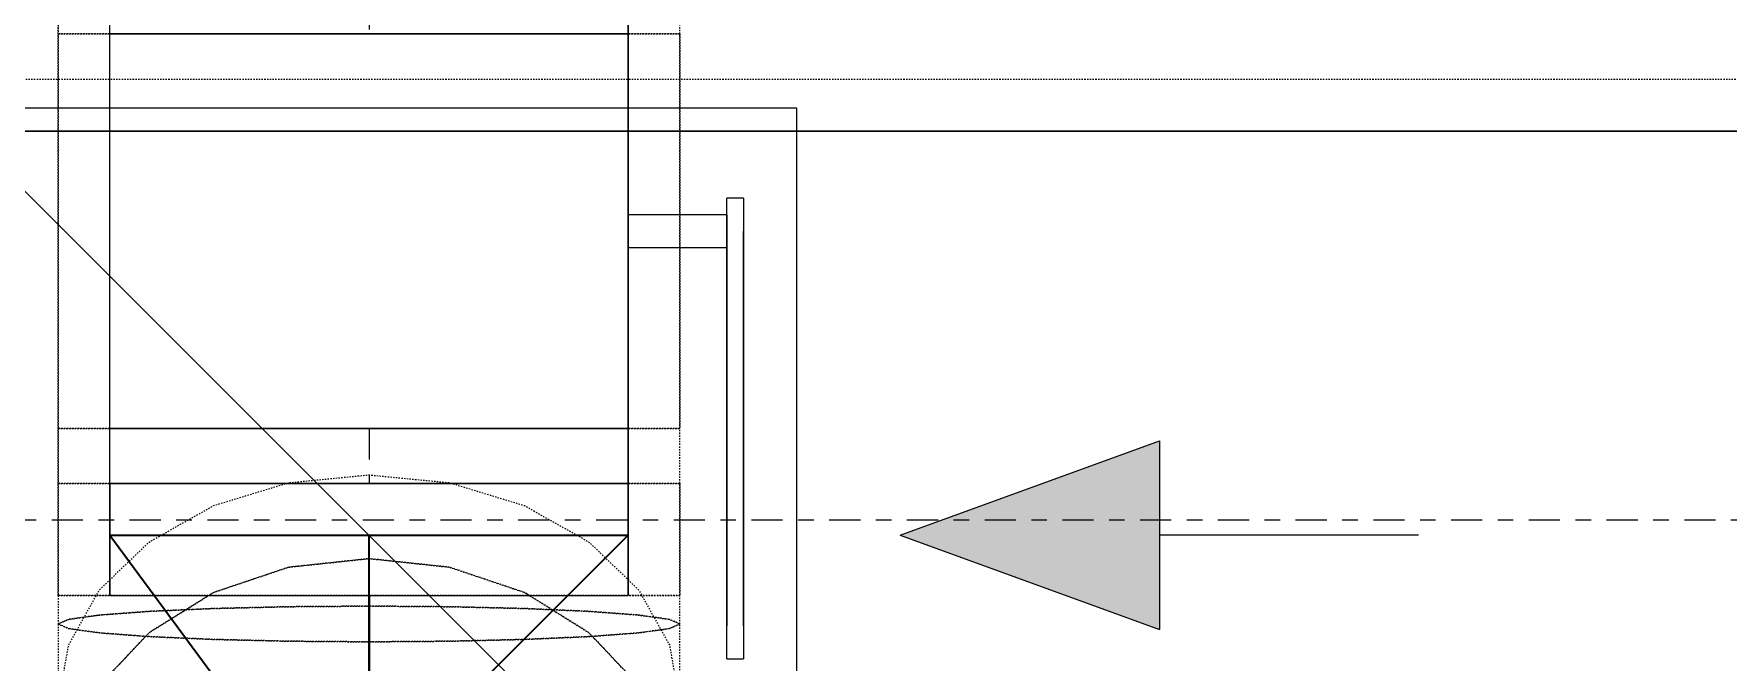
# Model space of a CAD drawing. Header units: inches. Extents: x -83664 to 20107, y -47222 to 19398.
# Drawn here: x -12824 to -12170, y -35887 to -35644 of the extents above; entities that cross this region are included whole.
import ezdxf

# ---------------------------------------------------------------- set-up
doc = ezdxf.new("R2010")
doc.units = ezdxf.units.IN
doc.header["$MEASUREMENT"] = 0
doc.linetypes.add('Center', pattern=[29.999999, 12, -6, 6, -6])
doc.linetypes.add('Hidden 0_50', pattern=[1.0584, 0.5292, -0.5292])
for name, color, linetype, lineweight in [('A-DETL-GENF', 7, 'Continuous', 9), ('M-HVAC-CDFF', 7, 'Continuous', 9), ('M-HVAC-DUCT-CNTR', 7, 'Center', 9)]:
    doc.layers.add(name, color=color, linetype=linetype, lineweight=lineweight)
doc.layers.add('M-HVAC-DUCT', color=7, linetype='Continuous', lineweight=9, true_color=0xffe97f)
doc.layers.add('M-HVAC-DUCT-PATT', color=7, linetype='Continuous', lineweight=35, true_color=0x007f00)

# ---------------------------------------------------------------- blocks, each defined once
blk = doc.blocks.new('GCE-AT-Return Air Rectangular Diffuser - 230x230-V39-FIRST FLOOR AC CONDITIONING LAYOUT - PART A')
at = {"layer": 'A-DETL-GENF', "true_color": 0x808080}
blk.add_hatch(color=8, dxfattribs=at).paths.add_polyline_path([(305, -36.4), (305, 36.4), (205, 0)])
at = {"layer": 'A-DETL-GENF'}
for p, q in [((-165, 165), (165, 165)), ((-165, 165), (165, -165)), ((165, 165), (165, -165))]:
    blk.add_line(p, q, dxfattribs=at)
at = {"layer": 'A-DETL-GENF', "color": 8, "true_color": 0x808080}
for p, q in [((205, 0), (305, 36.4)), ((305, 36.4), (305, -36.4)), ((405, 0), (305, 0)), ((205, 0), (305, -36.4))]:
    blk.add_line(p, q, dxfattribs=at)
blk = doc.blocks.new('M_Rec to Rnd Transition - Angle - 60 Degree-V110-FIRST FLOOR AC CONDITIONING LAYOUT - PART A')
at = {"layer": 'M-HVAC-DUCT', "color": 6, "true_color": 0xff00ff}
for p, q in [((0, 100), (43.3, 100)), ((43.3, 100), (0, 100)), ((0, 100), (0, -100)), ((0, -100), (0, 100)), ((43.3, 0), (43.3, 100)), ((43.3, 0), (43.3, 100)), ((43.3, -100), (43.3, 0)), ((43.3, -100), (43.3, 0)), ((0, -100), (43.3, -100)), ((43.3, -100), (0, -100))]:
    blk.add_line(p, q, dxfattribs=at)
blk = doc.blocks.new('TEMW-ME-DMP-Volume Control Damper - Standard-V100-FIRST FLOOR AC CONDITIONING LAYOUT - PART A')
at = {"layer": 'M-HVAC-DUCT', "color": 6, "true_color": 0xff00ff}
for p, q in [((-165.1, 138.1), (-165.1, 144.45)), ((-152.4, 144.45), (-165.1, 144.45)), ((0, 144.45), (-152.4, 144.45)), ((-152.4, 144.45), (0, 144.45)), ((12.7, 144.45), (0, 144.45)), ((12.7, 144.45), (12.7, 138.1)), ((-165.1, 138.1), (-152.4, 138.1)), ((0, 138.1), (-152.4, 138.1)), ((-152.4, 138.1), (0, 138.1)), ((-6.35, 100), (-6.35, 138.1)), ((6.35, 138.1), (-6.35, 138.1)), ((6.35, 138.1), (-6.35, 138.1)), ((0, 138.1), (12.7, 138.1)), ((6.35, 138.1), (6.35, 100)), ((-76.2, 100), (-76.2, -100)), ((-76.2, -100), (-76.2, 100)), ((76.2, 100), (-76.2, 100)), ((-76.2, 100), (76.2, 100)), ((-76.2, 100), (76.2, 100)), ((-6.35, 100), (6.35, 100)), ((-6.35, 100), (6.35, 100)), ((76.2, 100), (76.2, -100)), ((76.2, -100), (76.2, 100)), ((-76.2, -100), (76.2, -100)), ((-76.2, -100), (76.2, -100)), ((-76.2, -100), (76.2, -100))]:
    blk.add_line(p, q, dxfattribs=at)
blk = doc.blocks.new('TEMW-SMBZ-HO-BM-HVAC-00002_rvt-1-FIRST FLOOR AC CONDITIONING LAYOUT - PART A')
at = {"layer": 'M-HVAC-DUCT', "color": 6, "linetype": 'Hidden 0_50', "true_color": 0xff00ff}
for p, q in [((138641.87, 63461.5), (138641.87, 62727.83)), ((138641.87, 62727.83), (138641.87, 63461.5)), ((138881.87, 62727.83), (138881.87, 63461.5)), ((138881.87, 62727.83), (138881.87, 63461.5)), ((138881.87, 62727.83), (138641.87, 62727.83)), ((138641.87, 62727.83), (138641.87, 62575.43)), ((138641.87, 62575.43), (138641.87, 62727.83)), ((138641.87, 62727.83), (138881.87, 62727.83)), ((138641.87, 62727.83), (138881.87, 62727.83)), ((138881.87, 62727.83), (138641.87, 62727.83)), ((138881.87, 62575.43), (138881.87, 62727.83)), ((138881.87, 62727.83), (138881.87, 62575.43)), ((138641.87, 62575.43), (138881.87, 62575.43)), ((138881.87, 62575.43), (138641.87, 62575.43)), ((138641.87, 62575.43), (138641.87, 62554.26)), ((138641.87, 62554.26), (138641.87, 62575.43)), ((138641.87, 62575.43), (138881.87, 62575.43)), ((138881.87, 62575.43), (138641.87, 62575.43)), ((138881.87, 62554.26), (138881.87, 62575.43)), ((138881.87, 62554.26), (138881.87, 62575.43)), ((138641.87, 62554.26), (138881.87, 62554.26)), ((138881.87, 62554.26), (138641.87, 62554.26)), ((138641.87, 62554.26), (138641.87, 62510.95)), ((138641.87, 62510.95), (138641.87, 62554.26)), ((138641.87, 62554.26), (138881.87, 62554.26)), ((138881.87, 62554.26), (138641.87, 62554.26)), ((138881.87, 62554.26), (138881.87, 62510.95)), ((138881.87, 62510.95), (138881.87, 62554.26)), ((138641.87, 62510.95), (138641.87, 62499.97)), ((138881.87, 62510.95), (138641.87, 62510.95)), ((138881.87, 62510.95), (138641.87, 62510.95)), ((138641.87, 62510.95), (138641.87, 62499.97)), ((138641.87, 62510.95), (138761.87, 62510.95)), ((138641.87, 62510.95), (138761.87, 62510.95)), ((138761.87, 62510.95), (138881.87, 62510.95)), ((138761.87, 62510.95), (138881.87, 62510.95)), ((138881.87, 62499.97), (138881.87, 62510.95)), ((138881.87, 62499.97), (138881.87, 62510.95)), ((138641.87, 62499.97), (138641.87, 62456.75)), ((138641.87, 62499.97), (138641.87, 62456.75)), ((138881.87, 62456.75), (138881.87, 62499.97)), ((138881.87, 62456.75), (138881.87, 62499.97))]:
    blk.add_line(p, q, dxfattribs=at)
at = {"layer": 'M-HVAC-DUCT', "color": 6, "true_color": 0xff00ff}
for p, q in [((138661.87, 62727.83), (138661.87, 63461.5)), ((138661.87, 62727.83), (138661.87, 63461.5)), ((138861.87, 63461.5), (138861.87, 62727.83)), ((138861.87, 62727.83), (138861.87, 63461.5)), ((138861.87, 62727.83), (138661.87, 62727.83)), ((138661.87, 62727.83), (138861.87, 62727.83)), ((138861.87, 62575.43), (138661.87, 62575.43)), ((138661.87, 62575.43), (138861.87, 62575.43)), ((138661.87, 62554.26), (138661.87, 62575.43)), ((138661.87, 62554.26), (138661.87, 62575.43)), ((138861.87, 62575.43), (138861.87, 62554.26)), ((138861.87, 62554.26), (138861.87, 62575.43)), ((138861.87, 62554.26), (138661.87, 62554.26)), ((138661.87, 62554.26), (138861.87, 62554.26))]:
    blk.add_line(p, q, dxfattribs=at)
at = {"layer": 'M-HVAC-DUCT', "color": 30, "linetype": 'Hidden 0_50', "true_color": 0xff7f00}
blk.add_line((139940.2, 62710.24), (134799.47, 62710.24), dxfattribs=at)
blk.add_line((139940.2, 62710.24), (134799.47, 62710.24), dxfattribs=at)
at = {"layer": 'M-HVAC-DUCT', "color": 30, "true_color": 0xff7f00}
for p, q in [((134799.47, 62690.24), (139940.2, 62690.24)), ((139940.2, 62690.24), (134799.47, 62690.24))]:
    blk.add_line(p, q, dxfattribs=at)
at = {"layer": 'M-HVAC-DUCT', "color": 6, "linetype": 'Hidden 0_50', "true_color": 0xff00ff, "flags": 128}
for points in [[(138641.87, 62469.03), (138645.96, 62491.94), (138657.94, 62513.28), (138677.01, 62531.62), (138701.87, 62545.68), (138730.81, 62554.52), (138761.87, 62557.54), (138792.93, 62554.52), (138821.87, 62545.68), (138846.72, 62531.62), (138865.79, 62513.28), (138877.78, 62491.94), (138881.87, 62469.03)], [(138641.87, 62427.6), (138645.96, 62452.86), (138657.94, 62476.4), (138677.01, 62496.61), (138701.87, 62512.13), (138730.81, 62521.88), (138761.87, 62525.2), (138792.93, 62521.88), (138821.87, 62512.13), (138846.72, 62496.61), (138865.79, 62476.4), (138877.78, 62452.86), (138881.87, 62427.6)], [(138881.87, 62427.6), (138877.78, 62452.86), (138865.79, 62476.4), (138846.72, 62496.61), (138821.87, 62512.13), (138792.93, 62521.88), (138761.87, 62525.2), (138730.81, 62521.88), (138701.87, 62512.13), (138677.01, 62496.61), (138657.94, 62476.4), (138645.96, 62452.86), (138641.87, 62427.6)], [(138641.87, 62499.97), (138645.96, 62501.75), (138657.94, 62503.42), (138677.01, 62504.84), (138701.87, 62505.94), (138730.81, 62506.63), (138761.87, 62506.86), (138792.93, 62506.63), (138821.87, 62505.94), (138846.72, 62504.84), (138865.79, 62503.42), (138877.78, 62501.75), (138881.87, 62499.97)], [(138881.87, 62499.97), (138877.78, 62501.75), (138865.79, 62503.42), (138846.72, 62504.84), (138821.87, 62505.94), (138792.93, 62506.63), (138761.87, 62506.86), (138730.81, 62506.63), (138701.87, 62505.94), (138677.01, 62504.84), (138657.94, 62503.42), (138645.96, 62501.75), (138641.87, 62499.97)], [(138881.87, 62499.97), (138877.78, 62498.18), (138865.79, 62496.52), (138846.72, 62495.09), (138821.87, 62494), (138792.93, 62493.31), (138761.87, 62493.07), (138730.81, 62493.31), (138701.87, 62494), (138677.01, 62495.09), (138657.94, 62496.52), (138645.96, 62498.18), (138641.87, 62499.97)], [(138641.87, 62499.97), (138645.96, 62498.18), (138657.94, 62496.52), (138677.01, 62495.09), (138701.87, 62494), (138730.81, 62493.31), (138761.87, 62493.07), (138792.93, 62493.31), (138821.87, 62494), (138846.72, 62495.09), (138865.79, 62496.52), (138877.78, 62498.18), (138881.87, 62499.97)]]:
    blk.add_lwpolyline(points, dxfattribs=at)
at = {"layer": 'M-HVAC-DUCT-CNTR', "color": 6, "true_color": 0xff00ff}
for p, q in [((138761.87, 63461.5), (138761.87, 62727.83)), ((138761.87, 62575.43), (138761.87, 62554.26))]:
    blk.add_line(p, q, dxfattribs=at)
at = {"layer": 'M-HVAC-DUCT-CNTR', "color": 30, "true_color": 0xff7f00}
blk.add_line((134799.47, 62540.24), (139940.2, 62540.24), dxfattribs=at)
at = {"layer": 'M-HVAC-DUCT-CNTR', "color": 6, "linetype": 'Continuous', "lineweight": 35, "true_color": 0xff00ff}
blk.add_open_spline([(138761.87, 62510.95), (138761.87, 62424.3), (138761.87, 62136.82), (138761.87, 62164.73), (138761.87, 62534.26), (138761.87, 62534.26)], degree=3, knots=[0, 0, 0, 0, 0.852906, 2.605043, 3.8694, 3.8694, 3.8694, 3.8694], dxfattribs=at)
at = {"layer": 'M-HVAC-DUCT-PATT', "color": 6, "true_color": 0xff00ff}
for p, q in [((138661.87, 62534.26), (138861.87, 62534.26)), ((138661.87, 62534.26), (138736.87, 62432.63)), ((138861.87, 62534.26), (138760.25, 62432.63))]:
    blk.add_line(p, q, dxfattribs=at)
at = {"layer": 'M-HVAC-CDFF', "color": 6, "linetype": 'Hidden 0_50', "lineweight": 9, "true_color": 0xff00ff}
blk.add_blockref('GCE-AT-Return Air Rectangular Diffuser - 230x230-V39-FIRST FLOOR AC CONDITIONING LAYOUT - PART A', (138761.87, 62534.26), dxfattribs=at)
at = {"layer": 'M-HVAC-DUCT', "color": 6, "linetype": 'Hidden 0_50', "lineweight": 9, "true_color": 0xff00ff, "extrusion": (0, 0, -1), "rotation": 90}
blk.add_blockref('TEMW-ME-DMP-Volume Control Damper - Standard-V100-FIRST FLOOR AC CONDITIONING LAYOUT - PART A', (-138761.87, 62651.63), dxfattribs=at)
at = {"layer": 'M-HVAC-DUCT', "color": 6, "linetype": 'Hidden 0_50', "lineweight": 9, "true_color": 0xff00ff, "rotation": 270}
blk.add_blockref('M_Rec to Rnd Transition - Angle - 60 Degree-V110-FIRST FLOOR AC CONDITIONING LAYOUT - PART A', (138761.87, 62554.26), dxfattribs=at)
blk = doc.blocks.new('TEMW-SMBZ-HO-BM-HVAC-00002_rvt-2-FIRST FLOOR AC CONDITIONING LAYOUT - PART A')
at = {"layer": 'M-HVAC-DUCT', "color": 6, "linetype": 'Hidden 0_50', "true_color": 0xff00ff}
for p, q in [((138641.87, 63461.5), (138641.87, 62727.83)), ((138641.87, 62727.83), (138641.87, 63461.5)), ((138881.87, 62727.83), (138881.87, 63461.5)), ((138881.87, 62727.83), (138881.87, 63461.5)), ((138881.87, 62727.83), (138641.87, 62727.83)), ((138641.87, 62727.83), (138641.87, 62575.43)), ((138641.87, 62575.43), (138641.87, 62727.83)), ((138641.87, 62727.83), (138881.87, 62727.83)), ((138641.87, 62727.83), (138881.87, 62727.83)), ((138881.87, 62727.83), (138641.87, 62727.83)), ((138881.87, 62575.43), (138881.87, 62727.83)), ((138881.87, 62727.83), (138881.87, 62575.43)), ((138641.87, 62575.43), (138881.87, 62575.43)), ((138881.87, 62575.43), (138641.87, 62575.43)), ((138641.87, 62575.43), (138641.87, 62554.26)), ((138641.87, 62554.26), (138641.87, 62575.43)), ((138641.87, 62575.43), (138881.87, 62575.43)), ((138881.87, 62575.43), (138641.87, 62575.43)), ((138881.87, 62554.26), (138881.87, 62575.43)), ((138881.87, 62554.26), (138881.87, 62575.43)), ((138641.87, 62554.26), (138881.87, 62554.26)), ((138881.87, 62554.26), (138641.87, 62554.26)), ((138641.87, 62554.26), (138641.87, 62510.95)), ((138641.87, 62510.95), (138641.87, 62554.26)), ((138641.87, 62554.26), (138881.87, 62554.26)), ((138881.87, 62554.26), (138641.87, 62554.26)), ((138881.87, 62554.26), (138881.87, 62510.95)), ((138881.87, 62510.95), (138881.87, 62554.26)), ((138641.87, 62510.95), (138641.87, 62499.97)), ((138881.87, 62510.95), (138641.87, 62510.95)), ((138881.87, 62510.95), (138641.87, 62510.95)), ((138641.87, 62510.95), (138641.87, 62499.97)), ((138641.87, 62510.95), (138761.87, 62510.95)), ((138641.87, 62510.95), (138761.87, 62510.95)), ((138761.87, 62510.95), (138881.87, 62510.95)), ((138761.87, 62510.95), (138881.87, 62510.95)), ((138881.87, 62499.97), (138881.87, 62510.95)), ((138881.87, 62499.97), (138881.87, 62510.95)), ((138641.87, 62499.97), (138641.87, 62456.75)), ((138641.87, 62499.97), (138641.87, 62456.75)), ((138881.87, 62456.75), (138881.87, 62499.97)), ((138881.87, 62456.75), (138881.87, 62499.97))]:
    blk.add_line(p, q, dxfattribs=at)
at = {"layer": 'M-HVAC-DUCT', "color": 6, "true_color": 0xff00ff}
for p, q in [((138661.87, 62727.83), (138661.87, 63461.5)), ((138661.87, 62727.83), (138661.87, 63461.5)), ((138861.87, 63461.5), (138861.87, 62727.83)), ((138861.87, 62727.83), (138861.87, 63461.5)), ((138861.87, 62727.83), (138661.87, 62727.83)), ((138661.87, 62727.83), (138861.87, 62727.83)), ((138861.87, 62575.43), (138661.87, 62575.43)), ((138661.87, 62575.43), (138861.87, 62575.43)), ((138661.87, 62554.26), (138661.87, 62575.43)), ((138661.87, 62554.26), (138661.87, 62575.43)), ((138861.87, 62575.43), (138861.87, 62554.26)), ((138861.87, 62554.26), (138861.87, 62575.43)), ((138861.87, 62554.26), (138661.87, 62554.26)), ((138661.87, 62554.26), (138861.87, 62554.26))]:
    blk.add_line(p, q, dxfattribs=at)
at = {"layer": 'M-HVAC-DUCT', "color": 30, "linetype": 'Hidden 0_50', "true_color": 0xff7f00}
blk.add_line((139940.2, 62710.24), (134799.47, 62710.24), dxfattribs=at)
blk.add_line((139940.2, 62710.24), (134799.47, 62710.24), dxfattribs=at)
at = {"layer": 'M-HVAC-DUCT', "color": 30, "true_color": 0xff7f00}
for p, q in [((134799.47, 62690.24), (139940.2, 62690.24)), ((139940.2, 62690.24), (134799.47, 62690.24))]:
    blk.add_line(p, q, dxfattribs=at)
at = {"layer": 'M-HVAC-DUCT', "color": 6, "linetype": 'Hidden 0_50', "true_color": 0xff00ff, "flags": 128}
for points in [[(138641.87, 62469.03), (138645.96, 62491.94), (138657.94, 62513.28), (138677.01, 62531.62), (138701.87, 62545.68), (138730.81, 62554.52), (138761.87, 62557.54), (138792.93, 62554.52), (138821.87, 62545.68), (138846.72, 62531.62), (138865.79, 62513.28), (138877.78, 62491.94), (138881.87, 62469.03)], [(138641.87, 62427.6), (138645.96, 62452.86), (138657.94, 62476.4), (138677.01, 62496.61), (138701.87, 62512.13), (138730.81, 62521.88), (138761.87, 62525.2), (138792.93, 62521.88), (138821.87, 62512.13), (138846.72, 62496.61), (138865.79, 62476.4), (138877.78, 62452.86), (138881.87, 62427.6)], [(138881.87, 62427.6), (138877.78, 62452.86), (138865.79, 62476.4), (138846.72, 62496.61), (138821.87, 62512.13), (138792.93, 62521.88), (138761.87, 62525.2), (138730.81, 62521.88), (138701.87, 62512.13), (138677.01, 62496.61), (138657.94, 62476.4), (138645.96, 62452.86), (138641.87, 62427.6)], [(138641.87, 62499.97), (138645.96, 62501.75), (138657.94, 62503.42), (138677.01, 62504.84), (138701.87, 62505.94), (138730.81, 62506.63), (138761.87, 62506.86), (138792.93, 62506.63), (138821.87, 62505.94), (138846.72, 62504.84), (138865.79, 62503.42), (138877.78, 62501.75), (138881.87, 62499.97)], [(138881.87, 62499.97), (138877.78, 62501.75), (138865.79, 62503.42), (138846.72, 62504.84), (138821.87, 62505.94), (138792.93, 62506.63), (138761.87, 62506.86), (138730.81, 62506.63), (138701.87, 62505.94), (138677.01, 62504.84), (138657.94, 62503.42), (138645.96, 62501.75), (138641.87, 62499.97)], [(138881.87, 62499.97), (138877.78, 62498.18), (138865.79, 62496.52), (138846.72, 62495.09), (138821.87, 62494), (138792.93, 62493.31), (138761.87, 62493.07), (138730.81, 62493.31), (138701.87, 62494), (138677.01, 62495.09), (138657.94, 62496.52), (138645.96, 62498.18), (138641.87, 62499.97)], [(138641.87, 62499.97), (138645.96, 62498.18), (138657.94, 62496.52), (138677.01, 62495.09), (138701.87, 62494), (138730.81, 62493.31), (138761.87, 62493.07), (138792.93, 62493.31), (138821.87, 62494), (138846.72, 62495.09), (138865.79, 62496.52), (138877.78, 62498.18), (138881.87, 62499.97)]]:
    blk.add_lwpolyline(points, dxfattribs=at)
at = {"layer": 'M-HVAC-DUCT-CNTR', "color": 6, "true_color": 0xff00ff}
for p, q in [((138761.87, 63461.5), (138761.87, 62727.83)), ((138761.87, 62575.43), (138761.87, 62554.26))]:
    blk.add_line(p, q, dxfattribs=at)
at = {"layer": 'M-HVAC-DUCT-CNTR', "color": 30, "true_color": 0xff7f00}
blk.add_line((134799.47, 62540.24), (139940.2, 62540.24), dxfattribs=at)
at = {"layer": 'M-HVAC-DUCT-CNTR', "color": 6, "linetype": 'Continuous', "lineweight": 35, "true_color": 0xff00ff}
blk.add_open_spline([(138761.87, 62510.95), (138761.87, 62424.3), (138761.87, 62136.82), (138761.87, 62164.73), (138761.87, 62534.26), (138761.87, 62534.26)], degree=3, knots=[0, 0, 0, 0, 0.852906, 2.605043, 3.8694, 3.8694, 3.8694, 3.8694], dxfattribs=at)
at = {"layer": 'M-HVAC-DUCT-PATT', "color": 6, "true_color": 0xff00ff}
for p, q in [((138661.87, 62534.26), (138861.87, 62534.26)), ((138661.87, 62534.26), (138736.87, 62432.63)), ((138861.87, 62534.26), (138760.25, 62432.63))]:
    blk.add_line(p, q, dxfattribs=at)
at = {"layer": 'M-HVAC-CDFF', "color": 6, "linetype": 'Hidden 0_50', "lineweight": 9, "true_color": 0xff00ff}
blk.add_blockref('GCE-AT-Return Air Rectangular Diffuser - 230x230-V39-FIRST FLOOR AC CONDITIONING LAYOUT - PART A', (138761.87, 62534.26), dxfattribs=at)
at = {"layer": 'M-HVAC-DUCT', "color": 6, "linetype": 'Hidden 0_50', "lineweight": 9, "true_color": 0xff00ff, "extrusion": (0, 0, -1), "rotation": 90}
blk.add_blockref('TEMW-ME-DMP-Volume Control Damper - Standard-V100-FIRST FLOOR AC CONDITIONING LAYOUT - PART A', (-138761.87, 62651.63), dxfattribs=at)
at = {"layer": 'M-HVAC-DUCT', "color": 6, "linetype": 'Hidden 0_50', "lineweight": 9, "true_color": 0xff00ff, "rotation": 270}
blk.add_blockref('M_Rec to Rnd Transition - Angle - 60 Degree-V110-FIRST FLOOR AC CONDITIONING LAYOUT - PART A', (138761.87, 62554.26), dxfattribs=at)

msp = doc.modelspace()

# ---------------------------------------------------------------- block references
at = {"lineweight": 5}
for name in ['TEMW-SMBZ-HO-BM-HVAC-00002_rvt-1-FIRST FLOOR AC CONDITIONING LAYOUT - PART A', 'TEMW-SMBZ-HO-BM-HVAC-00002_rvt-2-FIRST FLOOR AC CONDITIONING LAYOUT - PART A']:
    msp.add_blockref(name, (-151456.65, -98372.21), dxfattribs=at)

doc.saveas('drawing.dxf')
